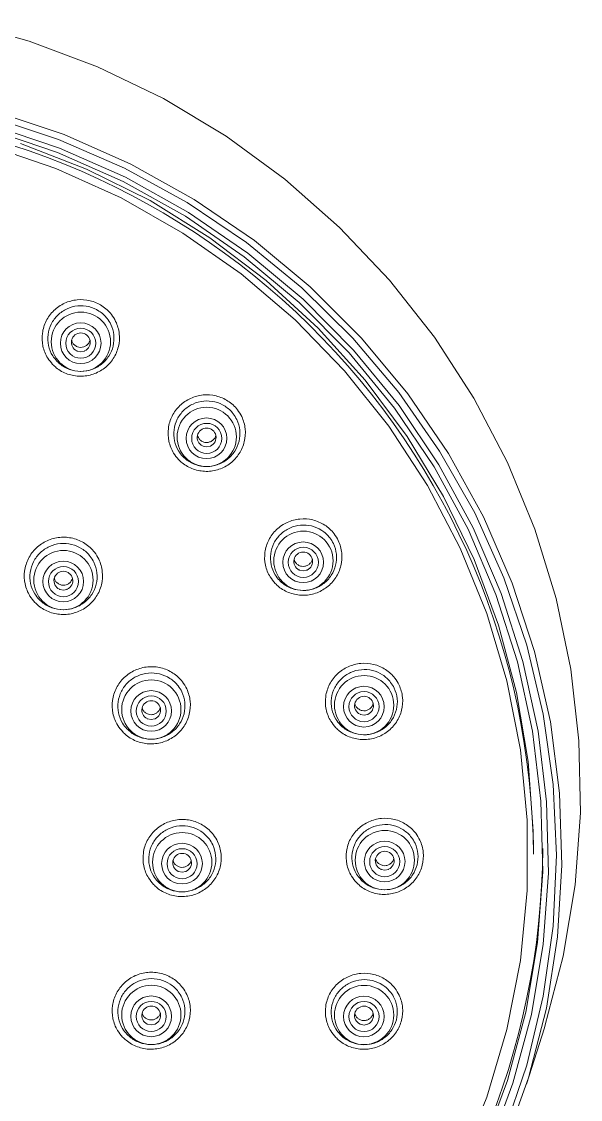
# Model space of a CAD drawing. Extents: x 3627 to 4221, y 1255 to 1675.
# Drawn here: x 3860.34 to 3866.24, y 1424.58 to 1435.97 of the extents above; entities that cross this region are included whole.
import ezdxf

# ---------------------------------------------------------------- set-up
doc = ezdxf.new("R2010")
doc.units = 0
doc.header["$LTSCALE"] = 7
doc.header["$MEASUREMENT"] = 0
doc.layers.get('0').update_dxf_attribs({"color": 2, "linetype": 'CONTINUOUS'})

msp = doc.modelspace()

# ---------------------------------------------------------------- linework, layer by layer
at = {"color": 7, "linetype": 'Continuous', "lineweight": 15}
for p, q in [((3865.743, 1427.171), (3865.743, 1427.231)), ((3865.671, 1424.744), (3865.859, 1425.338))]:
    msp.add_line(p, q, dxfattribs=at)
at = {"color": 7, "linetype": 'Continuous', "lineweight": 15, "flags": 128}
for points in [[(3865.859, 1425.338), (3865.865, 1425.356), (3866.059, 1426.094), (3866.185, 1426.847), (3866.24, 1427.607), (3866.224, 1428.37), (3866.139, 1429.127), (3865.983, 1429.874), (3865.759, 1430.604), (3865.468, 1431.311), (3865.114, 1431.989), (3864.698, 1432.632), (3864.224, 1433.235), (3863.696, 1433.793), (3863.119, 1434.301), (3862.497, 1434.756), (3861.836, 1435.153), (3861.141, 1435.489), (3860.418, 1435.761), (3859.672, 1435.967)], [(3857.894, 1435.187), (3858.516, 1435.153), (3859.272, 1435.047), (3860.015, 1434.872), (3860.739, 1434.63), (3861.436, 1434.322), (3862.1, 1433.95), (3862.727, 1433.52), (3863.31, 1433.033), (3863.843, 1432.495), (3864.324, 1431.91), (3864.746, 1431.283), (3865.108, 1430.62), (3865.404, 1429.926), (3865.633, 1429.208), (3865.793, 1428.473), (3865.883, 1427.725), (3865.901, 1426.973), (3865.847, 1426.223), (3865.722, 1425.48), (3865.527, 1424.753), (3865.264, 1424.046)], [(3865.43, 1424.232), (3865.672, 1424.942), (3865.846, 1425.671), (3865.951, 1426.413), (3865.986, 1427.161), (3865.951, 1427.909), (3865.846, 1428.651), (3865.672, 1429.38), (3865.43, 1430.09), (3865.123, 1430.776), (3864.753, 1431.43), (3864.323, 1432.048), (3863.837, 1432.624), (3863.299, 1433.153), (3862.714, 1433.632), (3862.087, 1434.055), (3861.423, 1434.42), (3860.727, 1434.722), (3860.006, 1434.96), (3859.266, 1435.132), (3858.512, 1435.235), (3857.986, 1435.266)], [(3865.209, 1424.08), (3865.47, 1424.781), (3865.664, 1425.503), (3865.787, 1426.24), (3865.841, 1426.985), (3865.823, 1427.732), (3865.734, 1428.473), (3865.575, 1429.204), (3865.348, 1429.916), (3865.054, 1430.605), (3864.695, 1431.263), (3864.275, 1431.885), (3863.799, 1432.466), (3863.269, 1433), (3862.69, 1433.483), (3862.068, 1433.911), (3861.409, 1434.279), (3860.717, 1434.585), (3859.999, 1434.826), (3859.261, 1435), (3858.51, 1435.104), (3857.753, 1435.139)], [(3860.055, 1435.018), (3860.786, 1434.773), (3861.49, 1434.462), (3862.162, 1434.088), (3862.796, 1433.655), (3863.387, 1433.165), (3863.928, 1432.623), (3864.416, 1432.034), (3864.846, 1431.403), (3865.215, 1430.735), (3865.519, 1430.036), (3865.756, 1429.313), (3865.923, 1428.571), (3866.02, 1427.816), (3866.045, 1427.057), (3865.998, 1426.298), (3865.88, 1425.547), (3865.692, 1424.81), (3865.434, 1424.093)], [(3864.969, 1423.915), (3865.25, 1424.606), (3865.462, 1425.319), (3865.605, 1426.049), (3865.677, 1426.789), (3865.677, 1427.533), (3865.605, 1428.273), (3865.462, 1429.003), (3865.25, 1429.716), (3864.969, 1430.406), (3864.623, 1431.067), (3864.215, 1431.693), (3863.748, 1432.277), (3863.227, 1432.815), (3862.657, 1433.302), (3862.042, 1433.733), (3861.388, 1434.105), (3860.701, 1434.414), (3859.988, 1434.657), (3859.254, 1434.832), (3858.639, 1434.925)], [(3865.743, 1427.231), (3865.741, 1427.415), (3865.688, 1428.151), (3865.566, 1428.879), (3865.375, 1429.592), (3865.117, 1430.285), (3864.794, 1430.95), (3864.409, 1431.583), (3863.966, 1432.178), (3863.469, 1432.729), (3862.921, 1433.232), (3862.327, 1433.683), (3861.694, 1434.076), (3861.025, 1434.409), (3860.328, 1434.68)]]:
    msp.add_lwpolyline(points, dxfattribs=at)
at = {"color": 8, "linetype": 'Continuous', "lineweight": 15, "flags": 128}
for points in [[(3860.921, 1432.488), (3860.924, 1432.487), (3860.963, 1432.479)], [(3860.963, 1432.479), (3861.001, 1432.487), (3861.003, 1432.488)], [(3862.25, 1431.484), (3862.254, 1431.482), (3862.292, 1431.474)], [(3862.292, 1431.474), (3862.331, 1431.482), (3862.333, 1431.483)], [(3863.271, 1430.174), (3863.274, 1430.173), (3863.313, 1430.165)], [(3863.313, 1430.165), (3863.351, 1430.173), (3863.353, 1430.174)], [(3860.737, 1429.971), (3860.741, 1429.969), (3860.779, 1429.962)], [(3860.779, 1429.962), (3860.817, 1429.969), (3860.82, 1429.97)], [(3861.665, 1428.603), (3861.669, 1428.602), (3861.707, 1428.594)], [(3861.707, 1428.594), (3861.745, 1428.602), (3861.747, 1428.603)], [(3863.912, 1428.649), (3863.916, 1428.648), (3863.954, 1428.64)], [(3863.954, 1428.64), (3863.992, 1428.648), (3863.994, 1428.649)], [(3861.991, 1426.99), (3861.994, 1426.989), (3862.033, 1426.981)], [(3862.033, 1426.981), (3862.071, 1426.989), (3862.073, 1426.99)], [(3864.131, 1427.013), (3864.134, 1427.011), (3864.173, 1427.004)], [(3864.173, 1427.004), (3864.211, 1427.011), (3864.213, 1427.012)], [(3861.665, 1425.377), (3861.669, 1425.376), (3861.707, 1425.368)], [(3861.707, 1425.368), (3861.745, 1425.376), (3861.747, 1425.377)], [(3863.912, 1425.377), (3863.916, 1425.375), (3863.954, 1425.367)], [(3863.954, 1425.367), (3863.992, 1425.375), (3863.994, 1425.376)]]:
    msp.add_lwpolyline(points, dxfattribs=at)
at = {"color": 7, "linetype": 'Continuous', "lineweight": 15}
for centre, radius in [((3860.964, 1432.585), 0.313), ((3860.962, 1432.569), 0.215), ((3860.963, 1432.569), 0.159), ((3862.293, 1431.58), 0.313), ((3862.291, 1431.565), 0.215), ((3862.293, 1431.564), 0.159), ((3863.314, 1430.271), 0.313), ((3863.312, 1430.255), 0.215), ((3863.313, 1430.255), 0.159), ((3860.78, 1430.067), 0.313), ((3860.778, 1430.052), 0.215), ((3860.78, 1430.051), 0.159), ((3863.955, 1428.746), 0.313), ((3861.708, 1428.7), 0.313), ((3863.953, 1428.73), 0.215), ((3861.706, 1428.685), 0.215), ((3861.707, 1428.684), 0.159), ((3863.954, 1428.73), 0.159), ((3862.034, 1427.087), 0.313), ((3864.174, 1427.109), 0.313), ((3862.032, 1427.072), 0.215), ((3862.033, 1427.071), 0.159), ((3864.172, 1427.094), 0.215), ((3864.173, 1427.093), 0.159), ((3861.708, 1425.474), 0.313), ((3863.955, 1425.473), 0.313), ((3861.706, 1425.459), 0.215), ((3861.707, 1425.458), 0.159), ((3863.953, 1425.458), 0.215), ((3863.954, 1425.457), 0.159)]:
    msp.add_circle(centre, radius, dxfattribs=at)
for centre, radius, start, end in [((3857.815, 1427.112), 7.928, 0.4253, 90.4517), ((3860.963, 1432.579), 0.0995, 294.044, 245.1274), ((3862.292, 1431.574), 0.0995, 294.0442, 245.1272), ((3863.312, 1430.264), 0.0995, 294.044, 245.1274), ((3860.779, 1430.061), 0.0995, 294.046, 245.1295), ((3863.954, 1428.74), 0.0995, 294.046, 245.1295), ((3861.707, 1428.694), 0.0995, 294.0451, 245.1304), ((3857.816, 1427.29), 8.027, 269.5483, 359.5746), ((3862.033, 1427.081), 0.0995, 294.044, 245.1273), ((3864.173, 1427.103), 0.0995, 294.0442, 245.1272), ((3861.707, 1425.468), 0.0995, 294.0451, 245.1304), ((3863.954, 1425.467), 0.0995, 294.044, 245.1274)]:
    msp.add_arc(centre, radius, start, end, dxfattribs=at)
for points, knots in [([(3860.666, 1432.346), (3860.648, 1432.368), (3860.6, 1432.424), (3860.556, 1432.537), (3860.552, 1432.63), (3860.564, 1432.719), (3860.591, 1432.808), (3860.673, 1432.92), (3860.789, 1432.999), (3860.923, 1433.035), (3861.063, 1433.026), (3861.191, 1432.971), (3861.28, 1432.889), (3861.343, 1432.787), (3861.377, 1432.67), (3861.368, 1432.532), (3861.313, 1432.404), (3861.219, 1432.301), (3861.096, 1432.235), (3860.959, 1432.213), (3860.821, 1432.237), (3860.724, 1432.29), (3860.678, 1432.334), (3860.666, 1432.346)], [0, 0, 0, 0, 0.033077, 0.086774, 0.140469, 0.140525, 0.194268, 0.247988, 0.301666, 0.355303, 0.408917, 0.462534, 0.516152, 0.54979, 0.60351, 0.657254, 0.710991, 0.7647, 0.818364, 0.871991, 0.925603, 0.979232, 1, 1, 1, 1]), ([(3860.71, 1432.379), (3860.721, 1432.369), (3860.76, 1432.332), (3860.843, 1432.286), (3860.96, 1432.265), (3861.078, 1432.284), (3861.183, 1432.341), (3861.264, 1432.429), (3861.311, 1432.538), (3861.318, 1432.657), (3861.29, 1432.757), (3861.236, 1432.844), (3861.159, 1432.915), (3861.049, 1432.962), (3860.93, 1432.97), (3860.815, 1432.938), (3860.716, 1432.871), (3860.645, 1432.775), (3860.611, 1432.661), (3860.616, 1432.543), (3860.654, 1432.446), (3860.695, 1432.398), (3860.71, 1432.379)], [0, 0, 0, 0, 0.020741, 0.074297, 0.127844, 0.18142, 0.235055, 0.288756, 0.342511, 0.396288, 0.450054, 0.483723, 0.537396, 0.591068, 0.644735, 0.698416, 0.752126, 0.805861, 0.859598, 0.913307, 0.966963, 1, 1, 1, 1]), ([(3860.909, 1432.541), (3860.9, 1432.547), (3860.883, 1432.561), (3860.869, 1432.584), (3860.867, 1432.598), (3860.867, 1432.601)], [0, 0, 0, 0, 0.438673, 0.877301, 1, 1, 1, 1]), ([(3861.058, 1432.598), (3861.055, 1432.589), (3861.048, 1432.569), (3861.025, 1432.545), (3860.995, 1432.529), (3860.961, 1432.524), (3860.931, 1432.529), (3860.915, 1432.537), (3860.909, 1432.541)], [0, 0, 0, 0, 0.161726, 0.343079, 0.524429, 0.705674, 0.886783, 1, 1, 1, 1]), ([(3861.995, 1431.341), (3861.977, 1431.363), (3861.93, 1431.42), (3861.886, 1431.533), (3861.882, 1431.625), (3861.894, 1431.715), (3861.921, 1431.804), (3862.004, 1431.915), (3862.119, 1431.994), (3862.254, 1432.03), (3862.394, 1432.02), (3862.521, 1431.965), (3862.611, 1431.883), (3862.674, 1431.781), (3862.707, 1431.665), (3862.697, 1431.527), (3862.643, 1431.399), (3862.548, 1431.296), (3862.425, 1431.23), (3862.287, 1431.208), (3862.15, 1431.233), (3862.053, 1431.286), (3862.008, 1431.329), (3861.995, 1431.341)], [0, 0, 0, 0, 0.033446, 0.087112, 0.140777, 0.140839, 0.194581, 0.248321, 0.302032, 0.3557, 0.40933, 0.462944, 0.516559, 0.550148, 0.603838, 0.657565, 0.71131, 0.765043, 0.818741, 0.872395, 0.926017, 0.979631, 1, 1, 1, 1]), ([(3862.04, 1431.374), (3862.051, 1431.364), (3862.089, 1431.327), (3862.172, 1431.281), (3862.289, 1431.26), (3862.407, 1431.279), (3862.513, 1431.336), (3862.594, 1431.424), (3862.641, 1431.533), (3862.649, 1431.651), (3862.62, 1431.751), (3862.567, 1431.839), (3862.49, 1431.909), (3862.38, 1431.956), (3862.261, 1431.964), (3862.146, 1431.933), (3862.047, 1431.866), (3861.976, 1431.77), (3861.941, 1431.656), (3861.946, 1431.538), (3861.984, 1431.441), (3862.024, 1431.393), (3862.04, 1431.374)], [0, 0, 0, 0, 0.0203417, 0.0738872, 0.1274533, 0.1810735, 0.2347593, 0.2885044, 0.3422799, 0.3960495, 0.4497905, 0.483414, 0.5370837, 0.5907508, 0.644427, 0.6981304, 0.7518615, 0.8056007, 0.8593183, 0.9129885, 0.9665998, 1, 1, 1, 1]), ([(3862.254, 1431.528), (3862.244, 1431.533), (3862.224, 1431.544), (3862.204, 1431.569), (3862.198, 1431.588), (3862.196, 1431.596)], [0, 0, 0, 0, 0.361341, 0.722686, 1, 1, 1, 1]), ([(3862.388, 1431.595), (3862.387, 1431.591), (3862.384, 1431.575), (3862.367, 1431.552), (3862.34, 1431.531), (3862.308, 1431.52), (3862.278, 1431.52), (3862.26, 1431.526), (3862.254, 1431.528)], [0, 0, 0, 0, 0.086187, 0.283662, 0.481231, 0.678827, 0.876323, 1, 1, 1, 1]), ([(3863.016, 1430.032), (3862.997, 1430.054), (3862.95, 1430.111), (3862.906, 1430.224), (3862.9, 1430.362), (3862.928, 1430.45), (3862.969, 1430.531), (3863.025, 1430.606), (3863.141, 1430.684), (3863.276, 1430.72), (3863.415, 1430.71), (3863.543, 1430.655), (3863.632, 1430.573), (3863.694, 1430.471), (3863.727, 1430.354), (3863.717, 1430.217), (3863.662, 1430.089), (3863.568, 1429.987), (3863.444, 1429.921), (3863.306, 1429.899), (3863.169, 1429.924), (3863.073, 1429.977), (3863.028, 1430.02), (3863.016, 1430.032)], [0, 0, 0, 0, 0.0338276, 0.0874663, 0.1411052, 0.1947455, 0.1948826, 0.2486276, 0.3023635, 0.3560645, 0.409722, 0.4633507, 0.5169795, 0.5505224, 0.6041783, 0.6578767, 0.7116112, 0.7653556, 0.8190828, 0.8727704, 0.9264153, 0.9800327, 1, 1, 1, 1]), ([(3863.061, 1430.065), (3863.071, 1430.055), (3863.109, 1430.018), (3863.192, 1429.972), (3863.309, 1429.951), (3863.427, 1429.97), (3863.533, 1430.026), (3863.614, 1430.114), (3863.661, 1430.223), (3863.669, 1430.341), (3863.641, 1430.441), (3863.588, 1430.528), (3863.511, 1430.598), (3863.402, 1430.645), (3863.283, 1430.654), (3863.167, 1430.623), (3863.068, 1430.555), (3862.997, 1430.46), (3862.962, 1430.346), (3862.967, 1430.229), (3863.004, 1430.132), (3863.045, 1430.083), (3863.061, 1430.065)], [0, 0, 0, 0, 0.019942, 0.073499, 0.127106, 0.180776, 0.23451, 0.288281, 0.342055, 0.395805, 0.449513, 0.483091, 0.536774, 0.590451, 0.644148, 0.697874, 0.751613, 0.805337, 0.859021, 0.912645, 0.966218, 1, 1, 1, 1]), ([(3860.479, 1429.831), (3860.46, 1429.853), (3860.412, 1429.91), (3860.368, 1430.025), (3860.361, 1430.164), (3860.39, 1430.253), (3860.431, 1430.336), (3860.487, 1430.411), (3860.604, 1430.49), (3860.74, 1430.526), (3860.881, 1430.516), (3861.011, 1430.461), (3861.101, 1430.377), (3861.165, 1430.274), (3861.198, 1430.156), (3861.189, 1430.017), (3861.133, 1429.888), (3861.038, 1429.785), (3860.914, 1429.718), (3860.774, 1429.696), (3860.635, 1429.721), (3860.537, 1429.775), (3860.491, 1429.819), (3860.479, 1429.831)], [0, 0, 0, 0, 0.033501, 0.087174, 0.140848, 0.194523, 0.194583, 0.248288, 0.301982, 0.355656, 0.409313, 0.462963, 0.516614, 0.550207, 0.60389, 0.657591, 0.7113, 0.765003, 0.818691, 0.872358, 0.926012, 0.979662, 1, 1, 1, 1]), ([(3860.523, 1429.863), (3860.533, 1429.853), (3860.572, 1429.815), (3860.657, 1429.769), (3860.775, 1429.748), (3860.895, 1429.767), (3861.002, 1429.824), (3861.084, 1429.912), (3861.132, 1430.023), (3861.14, 1430.143), (3861.111, 1430.244), (3861.057, 1430.332), (3860.979, 1430.404), (3860.868, 1430.451), (3860.747, 1430.46), (3860.63, 1430.429), (3860.53, 1430.361), (3860.458, 1430.264), (3860.422, 1430.149), (3860.427, 1430.03), (3860.465, 1429.931), (3860.507, 1429.882), (3860.523, 1429.863)], [0, 0, 0, 0, 0.02032, 0.073926, 0.127544, 0.181189, 0.234867, 0.288577, 0.342303, 0.396033, 0.44975, 0.483367, 0.537055, 0.590742, 0.64443, 0.698127, 0.751832, 0.805535, 0.859224, 0.91289, 0.966526, 1, 1, 1, 1]), ([(3863.274, 1430.219), (3863.264, 1430.224), (3863.245, 1430.234), (3863.224, 1430.259), (3863.219, 1430.278), (3863.216, 1430.286)], [0, 0, 0, 0, 0.360714, 0.721473, 1, 1, 1, 1]), ([(3863.408, 1430.286), (3863.407, 1430.281), (3863.404, 1430.266), (3863.387, 1430.243), (3863.361, 1430.222), (3863.328, 1430.211), (3863.298, 1430.211), (3863.281, 1430.217), (3863.274, 1430.219)], [0, 0, 0, 0, 0.0846758, 0.2823526, 0.4801656, 0.6780596, 0.8759601, 1, 1, 1, 1]), ([(3860.726, 1430.028), (3860.717, 1430.035), (3860.699, 1430.049), (3860.686, 1430.071), (3860.684, 1430.084), (3860.683, 1430.087)], [0, 0, 0, 0, 0.450413, 0.900828, 1, 1, 1, 1]), ([(3860.874, 1430.084), (3860.871, 1430.075), (3860.864, 1430.056), (3860.841, 1430.033), (3860.811, 1430.016), (3860.777, 1430.011), (3860.748, 1430.016), (3860.732, 1430.025), (3860.726, 1430.028)], [0, 0, 0, 0, 0.152882, 0.336009, 0.519176, 0.702323, 0.885429, 1, 1, 1, 1]), ([(3861.406, 1428.464), (3861.387, 1428.486), (3861.339, 1428.544), (3861.295, 1428.659), (3861.29, 1428.798), (3861.332, 1428.931), (3861.416, 1429.044), (3861.533, 1429.122), (3861.67, 1429.158), (3861.811, 1429.148), (3861.94, 1429.092), (3862.03, 1429.008), (3862.093, 1428.905), (3862.126, 1428.788), (3862.116, 1428.649), (3862.061, 1428.52), (3861.965, 1428.417), (3861.84, 1428.351), (3861.7, 1428.329), (3861.561, 1428.354), (3861.464, 1428.408), (3861.418, 1428.452), (3861.406, 1428.464)], [0, 0, 0, 0, 0.033899, 0.087556, 0.14123, 0.194923, 0.24863, 0.302337, 0.356034, 0.409711, 0.463373, 0.517035, 0.5506, 0.604261, 0.657942, 0.711641, 0.765349, 0.819054, 0.872745, 0.926415, 0.98007, 1, 1, 1, 1]), ([(3863.657, 1428.507), (3863.638, 1428.53), (3863.591, 1428.586), (3863.547, 1428.7), (3863.542, 1428.838), (3863.584, 1428.97), (3863.667, 1429.081), (3863.783, 1429.159), (3863.918, 1429.194), (3864.058, 1429.184), (3864.185, 1429.129), (3864.274, 1429.047), (3864.336, 1428.945), (3864.368, 1428.829), (3864.359, 1428.691), (3864.303, 1428.564), (3864.208, 1428.462), (3864.085, 1428.397), (3863.947, 1428.375), (3863.81, 1428.4), (3863.713, 1428.453), (3863.669, 1428.496), (3863.657, 1428.507)], [0, 0, 0, 0, 0.03421, 0.087832, 0.141482, 0.195178, 0.24891, 0.302655, 0.356386, 0.410077, 0.463732, 0.517389, 0.550898, 0.604527, 0.658192, 0.711901, 0.76564, 0.819384, 0.873104, 0.926782, 0.980419, 1, 1, 1, 1]), ([(3861.45, 1428.496), (3861.461, 1428.486), (3861.5, 1428.448), (3861.583, 1428.402), (3861.702, 1428.38), (3861.822, 1428.399), (3861.929, 1428.456), (3862.012, 1428.544), (3862.06, 1428.654), (3862.068, 1428.774), (3862.04, 1428.875), (3861.986, 1428.963), (3861.908, 1429.035), (3861.797, 1429.083), (3861.676, 1429.091), (3861.559, 1429.06), (3861.459, 1428.993), (3861.387, 1428.896), (3861.351, 1428.782), (3861.355, 1428.663), (3861.393, 1428.564), (3861.434, 1428.515), (3861.45, 1428.496)], [0, 0, 0, 0, 0.019914, 0.073534, 0.127185, 0.180868, 0.234581, 0.28831, 0.342036, 0.395752, 0.449452, 0.48304, 0.536739, 0.590431, 0.644128, 0.697834, 0.751536, 0.805223, 0.858883, 0.912516, 0.966128, 1, 1, 1, 1]), ([(3863.702, 1428.539), (3863.712, 1428.53), (3863.75, 1428.493), (3863.833, 1428.448), (3863.95, 1428.426), (3864.068, 1428.445), (3864.174, 1428.501), (3864.255, 1428.588), (3864.303, 1428.697), (3864.311, 1428.815), (3864.283, 1428.914), (3864.23, 1429.001), (3864.154, 1429.072), (3864.045, 1429.119), (3863.925, 1429.127), (3863.81, 1429.097), (3863.711, 1429.03), (3863.639, 1428.934), (3863.604, 1428.821), (3863.608, 1428.704), (3863.645, 1428.607), (3863.686, 1428.558), (3863.702, 1428.539)], [0, 0, 0, 0, 0.01956, 0.073153, 0.126807, 0.180528, 0.234294, 0.288071, 0.341828, 0.395546, 0.449229, 0.482773, 0.53648, 0.590177, 0.643896, 0.697634, 0.751367, 0.805062, 0.8587, 0.912282, 0.965832, 1, 1, 1, 1]), ([(3861.668, 1428.653), (3861.658, 1428.659), (3861.638, 1428.669), (3861.618, 1428.694), (3861.613, 1428.712), (3861.611, 1428.72)], [0, 0, 0, 0, 0.3680276, 0.7360351, 1, 1, 1, 1]), ([(3861.802, 1428.718), (3861.801, 1428.714), (3861.798, 1428.699), (3861.781, 1428.677), (3861.755, 1428.656), (3861.722, 1428.645), (3861.692, 1428.645), (3861.675, 1428.651), (3861.668, 1428.653)], [0, 0, 0, 0, 0.075585, 0.275307, 0.475093, 0.674948, 0.874818, 1, 1, 1, 1]), ([(3863.916, 1428.694), (3863.906, 1428.699), (3863.886, 1428.71), (3863.866, 1428.734), (3863.86, 1428.753), (3863.858, 1428.761)], [0, 0, 0, 0, 0.36038, 0.720737, 1, 1, 1, 1]), ([(3864.049, 1428.761), (3864.048, 1428.756), (3864.045, 1428.741), (3864.029, 1428.718), (3864.002, 1428.697), (3863.97, 1428.686), (3863.94, 1428.686), (3863.922, 1428.692), (3863.916, 1428.694)], [0, 0, 0, 0, 0.08374, 0.28155, 0.479489, 0.677582, 0.875739, 1, 1, 1, 1]), ([(3863.876, 1426.872), (3863.857, 1426.894), (3863.809, 1426.951), (3863.766, 1427.065), (3863.761, 1427.202), (3863.803, 1427.334), (3863.887, 1427.444), (3864.003, 1427.522), (3864.138, 1427.557), (3864.277, 1427.547), (3864.405, 1427.491), (3864.494, 1427.409), (3864.555, 1427.307), (3864.587, 1427.191), (3864.577, 1427.054), (3864.521, 1426.927), (3864.426, 1426.826), (3864.303, 1426.761), (3864.164, 1426.739), (3864.027, 1426.764), (3863.932, 1426.818), (3863.887, 1426.86), (3863.876, 1426.872)], [0, 0, 0, 0, 0.034576, 0.088197, 0.141815, 0.195477, 0.249183, 0.302921, 0.356665, 0.410388, 0.464076, 0.517766, 0.551266, 0.604881, 0.658515, 0.712191, 0.765909, 0.819652, 0.873392, 0.927103, 0.980771, 1, 1, 1, 1]), ([(3861.732, 1426.852), (3861.713, 1426.874), (3861.664, 1426.932), (3861.621, 1427.047), (3861.616, 1427.186), (3861.658, 1427.319), (3861.743, 1427.431), (3861.86, 1427.509), (3861.997, 1427.545), (3862.138, 1427.534), (3862.267, 1427.477), (3862.357, 1427.394), (3862.42, 1427.291), (3862.452, 1427.173), (3862.442, 1427.034), (3862.386, 1426.906), (3862.289, 1426.804), (3862.164, 1426.738), (3862.024, 1426.717), (3861.886, 1426.742), (3861.788, 1426.797), (3861.744, 1426.84), (3861.732, 1426.852)], [0, 0, 0, 0, 0.0342728, 0.0879261, 0.1415783, 0.1952498, 0.2489404, 0.3026456, 0.3563544, 0.410052, 0.4637348, 0.5174188, 0.550974, 0.6046235, 0.658284, 0.7119612, 0.7656575, 0.8193652, 0.8730716, 0.9267647, 0.9804388, 1, 1, 1, 1]), ([(3861.776, 1426.883), (3861.786, 1426.873), (3861.825, 1426.836), (3861.908, 1426.789), (3862.027, 1426.767), (3862.147, 1426.786), (3862.254, 1426.842), (3862.337, 1426.93), (3862.385, 1427.04), (3862.394, 1427.159), (3862.366, 1427.26), (3862.312, 1427.348), (3862.235, 1427.42), (3862.124, 1427.468), (3862.004, 1427.477), (3861.886, 1427.446), (3861.786, 1427.379), (3861.713, 1427.283), (3861.677, 1427.169), (3861.681, 1427.05), (3861.718, 1426.951), (3861.76, 1426.902), (3861.776, 1426.883)], [0, 0, 0, 0, 0.019551, 0.073206, 0.126895, 0.180612, 0.234341, 0.288067, 0.34178, 0.395478, 0.449165, 0.48274, 0.536454, 0.590156, 0.643862, 0.697563, 0.751246, 0.804902, 0.858531, 0.91214, 0.965749, 1, 1, 1, 1]), ([(3863.921, 1426.903), (3863.931, 1426.893), (3863.969, 1426.857), (3864.05, 1426.811), (3864.168, 1426.79), (3864.286, 1426.808), (3864.392, 1426.864), (3864.473, 1426.951), (3864.521, 1427.059), (3864.53, 1427.177), (3864.503, 1427.276), (3864.45, 1427.363), (3864.373, 1427.434), (3864.264, 1427.481), (3864.145, 1427.49), (3864.029, 1427.459), (3863.93, 1427.393), (3863.859, 1427.298), (3863.823, 1427.185), (3863.827, 1427.068), (3863.864, 1426.971), (3863.905, 1426.922), (3863.921, 1426.903)], [0, 0, 0, 0, 0.019213, 0.072853, 0.12656, 0.180317, 0.234095, 0.287859, 0.341586, 0.395277, 0.448945, 0.482478, 0.536211, 0.589931, 0.643666, 0.697403, 0.751109, 0.804761, 0.858356, 0.91191, 0.965457, 1, 1, 1, 1]), ([(3861.994, 1427.041), (3861.984, 1427.046), (3861.964, 1427.056), (3861.944, 1427.081), (3861.939, 1427.099), (3861.937, 1427.107)], [0, 0, 0, 0, 0.368296, 0.736586, 1, 1, 1, 1]), ([(3862.127, 1427.105), (3862.126, 1427.101), (3862.123, 1427.086), (3862.107, 1427.064), (3862.08, 1427.043), (3862.048, 1427.032), (3862.018, 1427.032), (3862, 1427.038), (3861.994, 1427.041)], [0, 0, 0, 0, 0.075842, 0.275507, 0.475216, 0.67499, 0.874828, 1, 1, 1, 1]), ([(3864.135, 1427.058), (3864.125, 1427.063), (3864.105, 1427.073), (3864.084, 1427.098), (3864.079, 1427.117), (3864.076, 1427.125)], [0, 0, 0, 0, 0.360256, 0.720518, 1, 1, 1, 1]), ([(3864.268, 1427.125), (3864.267, 1427.12), (3864.264, 1427.105), (3864.248, 1427.082), (3864.221, 1427.061), (3864.189, 1427.05), (3864.158, 1427.05), (3864.141, 1427.056), (3864.135, 1427.058)], [0, 0, 0, 0, 0.0834078, 0.2812816, 0.4792739, 0.6774021, 0.8756732, 1, 1, 1, 1]), ([(3861.405, 1425.239), (3861.386, 1425.262), (3861.338, 1425.32), (3861.295, 1425.435), (3861.29, 1425.574), (3861.333, 1425.707), (3861.418, 1425.818), (3861.535, 1425.896), (3861.672, 1425.931), (3861.813, 1425.92), (3861.942, 1425.863), (3862.032, 1425.779), (3862.094, 1425.676), (3862.127, 1425.559), (3862.116, 1425.42), (3862.059, 1425.293), (3861.963, 1425.19), (3861.838, 1425.125), (3861.697, 1425.104), (3861.559, 1425.13), (3861.462, 1425.185), (3861.417, 1425.228), (3861.405, 1425.239)], [0, 0, 0, 0, 0.034573, 0.088239, 0.141883, 0.195538, 0.249206, 0.302893, 0.356597, 0.410306, 0.464008, 0.517711, 0.55128, 0.604934, 0.658585, 0.712242, 0.765916, 0.81961, 0.873316, 0.927024, 0.98072, 1, 1, 1, 1]), ([(3861.45, 1425.27), (3861.46, 1425.26), (3861.498, 1425.223), (3861.581, 1425.177), (3861.7, 1425.154), (3861.82, 1425.172), (3861.928, 1425.228), (3862.01, 1425.316), (3862.059, 1425.425), (3862.068, 1425.544), (3862.041, 1425.645), (3861.987, 1425.733), (3861.91, 1425.805), (3861.799, 1425.853), (3861.679, 1425.863), (3861.561, 1425.832), (3861.46, 1425.766), (3861.388, 1425.67), (3861.351, 1425.556), (3861.355, 1425.438), (3861.392, 1425.339), (3861.433, 1425.289), (3861.45, 1425.27)], [0, 0, 0, 0, 0.019276, 0.072969, 0.126689, 0.180418, 0.234144, 0.287854, 0.34155, 0.395236, 0.448924, 0.482508, 0.536229, 0.589937, 0.643636, 0.697316, 0.750967, 0.804592, 0.8582, 0.91181, 0.96544, 1, 1, 1, 1]), ([(3863.657, 1425.236), (3863.638, 1425.258), (3863.59, 1425.315), (3863.547, 1425.43), (3863.542, 1425.566), (3863.584, 1425.698), (3863.668, 1425.808), (3863.785, 1425.885), (3863.92, 1425.92), (3864.059, 1425.909), (3864.187, 1425.853), (3864.275, 1425.771), (3864.337, 1425.669), (3864.369, 1425.553), (3864.358, 1425.417), (3864.302, 1425.29), (3864.207, 1425.189), (3864.083, 1425.124), (3863.945, 1425.104), (3863.808, 1425.129), (3863.712, 1425.182), (3863.668, 1425.225), (3863.657, 1425.236)], [0, 0, 0, 0, 0.0349072, 0.088543, 0.1421435, 0.1957764, 0.2494478, 0.3031635, 0.3569057, 0.4106465, 0.4643657, 0.5180866, 0.5516029, 0.605221, 0.6588366, 0.712481, 0.7661662, 0.8198924, 0.8736378, 0.9273729, 0.9810749, 1, 1, 1, 1]), ([(3863.702, 1425.267), (3863.712, 1425.257), (3863.749, 1425.221), (3863.831, 1425.175), (3863.948, 1425.153), (3864.066, 1425.171), (3864.173, 1425.227), (3864.254, 1425.314), (3864.302, 1425.422), (3864.311, 1425.539), (3864.284, 1425.638), (3864.231, 1425.725), (3864.155, 1425.795), (3864.046, 1425.843), (3863.927, 1425.852), (3863.811, 1425.822), (3863.712, 1425.756), (3863.64, 1425.661), (3863.604, 1425.549), (3863.608, 1425.432), (3863.645, 1425.335), (3863.686, 1425.286), (3863.702, 1425.267)], [0, 0, 0, 0, 0.018917, 0.072608, 0.126357, 0.180133, 0.233903, 0.28764, 0.341339, 0.39501, 0.448678, 0.482223, 0.535977, 0.589714, 0.643453, 0.697169, 0.750834, 0.804442, 0.858002, 0.911549, 0.965118, 1, 1, 1, 1]), ([(3861.668, 1425.428), (3861.658, 1425.433), (3861.638, 1425.444), (3861.618, 1425.468), (3861.613, 1425.486), (3861.611, 1425.494)], [0, 0, 0, 0, 0.3685872, 0.7371654, 1, 1, 1, 1]), ([(3861.802, 1425.492), (3861.801, 1425.488), (3861.798, 1425.473), (3861.781, 1425.451), (3861.754, 1425.43), (3861.722, 1425.42), (3861.692, 1425.42), (3861.674, 1425.425), (3861.668, 1425.428)], [0, 0, 0, 0, 0.076273, 0.275888, 0.47552, 0.675197, 0.874934, 1, 1, 1, 1]), ([(3863.916, 1425.422), (3863.906, 1425.427), (3863.886, 1425.437), (3863.866, 1425.462), (3863.86, 1425.48), (3863.858, 1425.489)], [0, 0, 0, 0, 0.360323, 0.720651, 1, 1, 1, 1]), ([(3864.049, 1425.488), (3864.048, 1425.484), (3864.045, 1425.468), (3864.029, 1425.446), (3864.002, 1425.425), (3863.97, 1425.414), (3863.94, 1425.414), (3863.922, 1425.419), (3863.916, 1425.422)], [0, 0, 0, 0, 0.083612, 0.281514, 0.479464, 0.67753, 0.875762, 1, 1, 1, 1])]:
    msp.add_open_spline(points, degree=3, knots=knots, dxfattribs=at)

doc.saveas('drawing.dxf')
